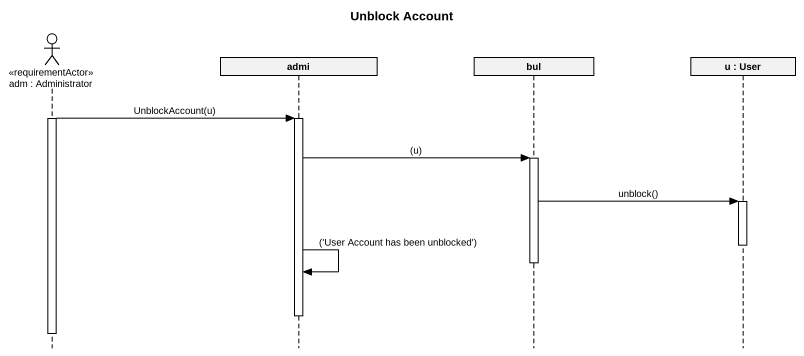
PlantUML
@startuml
title Unblock Account
hide footbox
actor "adm : Administrator" as adm <<requirementActor>>
participant admi
participant bul
participant "u : User" as u

activate adm
adm -> admi : UnblockAccount(u)
activate admi
admi -> bul : (u)
activate bul
bul -> u : unblock()
activate u
deactivate u
deactivate bul
admi -> admi : ('User Account has been unblocked')
deactivate admi
deactivate adm
@enduml
